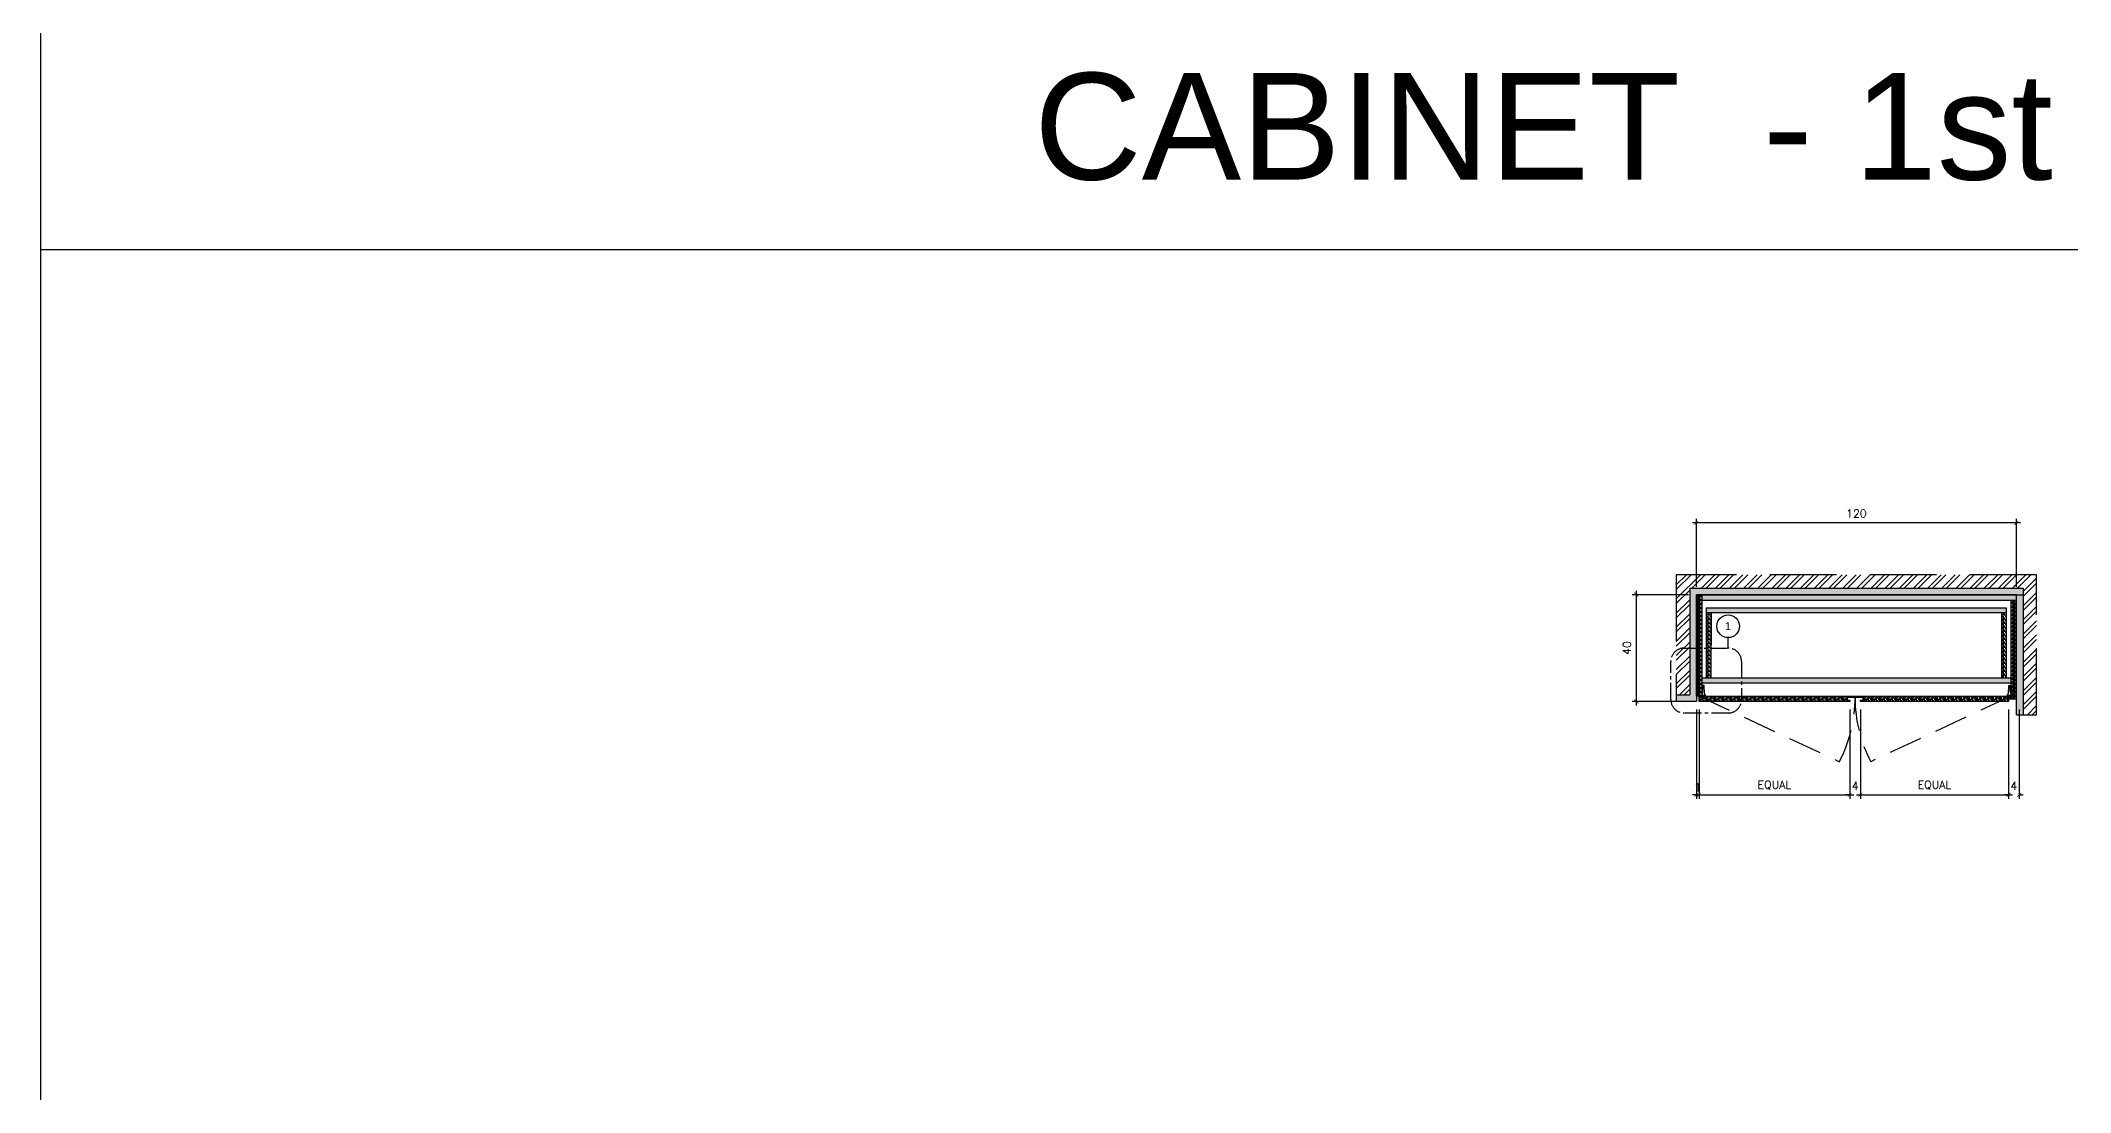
# Model space of a CAD drawing. Header units: centimetres. Extents: x -1287 to 4833, y -4090 to 0.
# Drawn here: x 2848 to 3609, y -2006 to -1612 of the extents above; entities that cross this region are included whole.
import ezdxf
from ezdxf.enums import TextEntityAlignment as Align

# ---------------------------------------------------------------- set-up
doc = ezdxf.new("R2010")
doc.units = ezdxf.units.CM
doc.header["$LTSCALE"] = 100
doc.header["$MEASUREMENT"] = 0
for name, pattern in [('CENTER', [2, 1.25, -0.25, 0.25, -0.25]), ('DASHDOT', [1, 0.5, -0.25, 0, -0.25]), ('HIDDEN', [0.375, 0.25, -0.125])]:
    doc.linetypes.add(name, pattern=pattern)
for name, color, linetype in [('CABINET', 4, 'Continuous'), ('DIM IN', 1, 'Continuous'), ('HATCH', 1, 'Continuous'), ('HIDDEN', 8, 'HIDDEN'), ('ID_TitleBlock-Text', 3, 'Continuous'), ('PLASTER', 8, 'Continuous'), ('SECTION LINE', 6, 'DASHDOT'), ('TEXT', 3, 'Continuous'), ('WALL-01', 7, 'Continuous'), ('WALL-03', 2, 'Continuous'), ('WALL-04', 1, 'Continuous')]:
    doc.layers.add(name, color=color, linetype=linetype)
doc.styles.add('ART', font='arial.ttf')
doc.styles.add('ROMANS', font='romans')
doc.dimstyles.new('AS-17-100', dxfattribs={"dimtxt": 10, "dimasz": 5, "dimexe": 10, "dimexo": 10, "dimgap": 6, "dimtad": 1, "dimtoh": 1, "dimdec": 0, "dimdsep": 46, "dimtxsty": 'ROMANS', "dimblk1": 'ARCHTICK', "dimblk2": 'ARCHTICK', "dimsah": 1, "dimcen": 25, "dimdle": 10, "dimclrd": 1, "dimclre": 1, "dimclrt": 2, "dimadec": 0, "dimazin": 0, "dimtfac": 1, "dimtdec": 0, "dimtofl": 0, "dimtmove": 2, "dimatfit": 3, "dimldrblk": 'ARCHTICK', "dimfxl": 1, "dimtolj": 1, "dimtzin": 0, "dimarcsym": 0})
pattern_1 = [(180, (2856.5475, 20), (2e-16, 1.5), [2.5, -0.5]), (180, (2857.0475, 20.5), (2e-16, 1.5), [1.5, -0.375, 0.75, -0.375]), (180, (2857.7975, 21), (2e-16, 1.5), [2.5, -0.5])]
pattern_2 = [(180, (2837.5475, 20), (2e-16, 1.5), [2.5, -0.5]), (180, (2838.0475, 20.5), (2e-16, 1.5), [1.5, -0.375, 0.75, -0.375]), (180, (2838.7975, 21), (2e-16, 1.5), [2.5, -0.5])]

# ---------------------------------------------------------------- blocks, each defined once
blk = doc.blocks.new('_ARCHTICK')
at = {"color": 0, "linetype": 'ByBlock', "const_width": 0.15}
blk.add_lwpolyline([(-0.5, -0.5), (0.5, 0.5)], dxfattribs=at)
blk = doc.blocks.new('*D241')
at = {"layer": 'Defpoints', "color": 0, "transparency": 16777216}
for p in [(3469.09, -1819.2), (3446.59, -1859.2), (3470.09, -1859.2)]:
    blk.add_point(p, dxfattribs=at)
at = {"layer": 'DIM IN', "color": 1, "lineweight": -2, "transparency": 16777216}
for p, q in [((3446.59, -1817.7), (3446.59, -1860.7)), ((3466.09, -1819.2), (3445.09, -1819.2)), ((3467.09, -1859.2), (3445.09, -1859.2))]:
    blk.add_line(p, q, dxfattribs=at)
at = {"layer": 'DIM IN', "color": 1, "lineweight": -2, "transparency": 16777216, "xscale": 1.5, "yscale": 1.5, "zscale": 1.5}
for p, rotation in [((3446.59, -1819.2), 90), ((3446.59, -1859.2), 270)]:
    blk.add_blockref('_ARCHTICK', p, dxfattribs=dict(at, rotation=rotation))
at = {"layer": 'DIM IN', "color": 2, "transparency": 16777216, "insert": (3443.09, -1839.2), "char_height": 3, "attachment_point": 5, "rotation": 90, "style": 'ROMANS'}
blk.add_mtext('\\A1;40', dxfattribs=at)
blk = doc.blocks.new('*D242')
at = {"layer": 'Defpoints', "color": 0, "transparency": 16777216}
for p in [(3469.09, -1859.2), (3470.09, -1859.2), (3470.09, -1894.2)]:
    blk.add_point(p, dxfattribs=at)
at = {"layer": 'DIM IN', "color": 1, "lineweight": -2, "transparency": 16777216}
for p, q in [((3469.09, -1862.2), (3469.09, -1895.7)), ((3470.09, -1862.2), (3470.09, -1895.7)), ((3469.09, -1894.2), (3467.59, -1894.2)), ((3470.09, -1894.2), (3471.59, -1894.2))]:
    blk.add_line(p, q, dxfattribs=at)
at = {"layer": 'DIM IN', "color": 1, "lineweight": -2, "transparency": 16777216, "xscale": 1.5, "yscale": 1.5, "zscale": 1.5}
blk.add_blockref('_ARCHTICK', (3469.09, -1894.2), dxfattribs=at)
at = {"layer": 'DIM IN', "color": 1, "lineweight": -2, "transparency": 16777216, "xscale": 1.5, "yscale": 1.5, "zscale": 1.5, "rotation": 180}
blk.add_blockref('_ARCHTICK', (3470.09, -1894.2), dxfattribs=at)
at = {"layer": 'DIM IN', "color": 2, "transparency": 16777216, "insert": (3469.59, -1891.47), "char_height": 3, "attachment_point": 5, "style": 'ROMANS'}
blk.add_mtext('\\A1;1', dxfattribs=at)
blk = doc.blocks.new('*D243')
at = {"layer": 'Defpoints', "color": 0, "transparency": 16777216}
for p in [(3470.09, -1859.2), (3526.59, -1859.2), (3526.59, -1894.2)]:
    blk.add_point(p, dxfattribs=at)
at = {"layer": 'DIM IN', "color": 1, "lineweight": -2, "transparency": 16777216}
for p, q in [((3470.09, -1862.2), (3470.09, -1895.7)), ((3526.59, -1862.2), (3526.59, -1895.7)), ((3468.59, -1894.2), (3528.09, -1894.2))]:
    blk.add_line(p, q, dxfattribs=at)
at = {"layer": 'DIM IN', "color": 1, "lineweight": -2, "transparency": 16777216, "xscale": 1.5, "yscale": 1.5, "zscale": 1.5, "rotation": 180}
blk.add_blockref('_ARCHTICK', (3470.09, -1894.2), dxfattribs=at)
at = {"layer": 'DIM IN', "color": 1, "lineweight": -2, "transparency": 16777216, "xscale": 1.5, "yscale": 1.5, "zscale": 1.5}
blk.add_blockref('_ARCHTICK', (3526.59, -1894.2), dxfattribs=at)
at = {"layer": 'DIM IN', "color": 2, "transparency": 16777216, "insert": (3498.34, -1890.56), "char_height": 3, "attachment_point": 5, "style": 'ROMANS'}
blk.add_mtext('\\A1;EQUAL', dxfattribs=at)
blk = doc.blocks.new('*D244')
at = {"layer": 'Defpoints', "color": 0, "transparency": 16777216}
for p in [(3526.59, -1859.2), (3530.59, -1859.2), (3530.59, -1894.2)]:
    blk.add_point(p, dxfattribs=at)
at = {"layer": 'DIM IN', "color": 1, "lineweight": -2, "transparency": 16777216}
for p, q in [((3526.59, -1862.2), (3526.59, -1895.7)), ((3530.59, -1862.2), (3530.59, -1895.7)), ((3526.59, -1894.2), (3525.09, -1894.2)), ((3530.59, -1894.2), (3532.09, -1894.2))]:
    blk.add_line(p, q, dxfattribs=at)
at = {"layer": 'DIM IN', "color": 1, "lineweight": -2, "transparency": 16777216, "xscale": 1.5, "yscale": 1.5, "zscale": 1.5}
blk.add_blockref('_ARCHTICK', (3526.59, -1894.2), dxfattribs=at)
at = {"layer": 'DIM IN', "color": 1, "lineweight": -2, "transparency": 16777216, "xscale": 1.5, "yscale": 1.5, "zscale": 1.5, "rotation": 180}
blk.add_blockref('_ARCHTICK', (3530.59, -1894.2), dxfattribs=at)
at = {"layer": 'DIM IN', "color": 2, "transparency": 16777216, "insert": (3528.59, -1890.84), "char_height": 3, "attachment_point": 5, "style": 'ROMANS'}
blk.add_mtext('\\A1;4', dxfattribs=at)
blk = doc.blocks.new('*D245')
at = {"layer": 'Defpoints', "color": 0, "transparency": 16777216}
for p in [(3530.59, -1859.2), (3586.09, -1859.2), (3586.09, -1894.2)]:
    blk.add_point(p, dxfattribs=at)
at = {"layer": 'DIM IN', "color": 1, "lineweight": -2, "transparency": 16777216}
for p, q in [((3530.59, -1862.2), (3530.59, -1895.7)), ((3586.09, -1862.2), (3586.09, -1895.7)), ((3529.09, -1894.2), (3587.59, -1894.2))]:
    blk.add_line(p, q, dxfattribs=at)
at = {"layer": 'DIM IN', "color": 1, "lineweight": -2, "transparency": 16777216, "xscale": 1.5, "yscale": 1.5, "zscale": 1.5, "rotation": 180}
blk.add_blockref('_ARCHTICK', (3530.59, -1894.2), dxfattribs=at)
at = {"layer": 'DIM IN', "color": 1, "lineweight": -2, "transparency": 16777216, "xscale": 1.5, "yscale": 1.5, "zscale": 1.5}
blk.add_blockref('_ARCHTICK', (3586.09, -1894.2), dxfattribs=at)
at = {"layer": 'DIM IN', "color": 2, "transparency": 16777216, "insert": (3558.34, -1890.56), "char_height": 3, "attachment_point": 5, "style": 'ROMANS'}
blk.add_mtext('\\A1;EQUAL', dxfattribs=at)
blk = doc.blocks.new('*D31')
at = {"layer": 'Defpoints', "color": 0, "transparency": 16777216}
for p in [(3586.09, -1859.2), (3590.09, -1859.2), (3590.09, -1894.2)]:
    blk.add_point(p, dxfattribs=at)
at = {"layer": 'DIM IN', "color": 1, "lineweight": -2, "transparency": 16777216}
for p, q in [((3586.09, -1862.2), (3586.09, -1895.7)), ((3590.09, -1862.2), (3590.09, -1895.7)), ((3586.09, -1894.2), (3584.59, -1894.2)), ((3590.09, -1894.2), (3591.59, -1894.2))]:
    blk.add_line(p, q, dxfattribs=at)
at = {"layer": 'DIM IN', "color": 1, "lineweight": -2, "transparency": 16777216, "xscale": 1.5, "yscale": 1.5, "zscale": 1.5}
blk.add_blockref('_ARCHTICK', (3586.09, -1894.2), dxfattribs=at)
at = {"layer": 'DIM IN', "color": 1, "lineweight": -2, "transparency": 16777216, "xscale": 1.5, "yscale": 1.5, "zscale": 1.5, "rotation": 180}
blk.add_blockref('_ARCHTICK', (3590.09, -1894.2), dxfattribs=at)
at = {"layer": 'DIM IN', "color": 2, "transparency": 16777216, "insert": (3588.09, -1890.84), "char_height": 3, "attachment_point": 5, "style": 'ROMANS'}
blk.add_mtext('\\A1;4', dxfattribs=at)
blk = doc.blocks.new('*U7')
at = {"layer": 'CABINET', "color": 8, "ltscale": 0.009}
blk.add_line((0.89, 0), (1.75, 0), dxfattribs=at)
for points in [[(0, 0), (1.59, 0), (1.59, -0.64), (0, -0.64)], [(0.54, 3.49), (0.45, 3.49), (0.45, 3.41), (0.19, 3.41), (0.19, 3.27), (0.4, 3.27), (0.42, 3.26), (0.44, 3.26), (0.45, 3.25), (0.47, 3.24), (0.48, 3.22), (0.49, 3.2), (0.49, 3.18), (0.49, 1.63), (0.49, 1.6), (0.48, 1.58), (0.47, 1.56), (0.46, 1.55), (0.44, 1.54), (0.43, 1.53), (0.41, 1.53), (0.4, 1.53), (0.4, 1.53), (0.19, 1.53), (0.19, 1.07), (0.32, 1.07), (0.32, 1.37), (0.32, 1.38), (0.32, 1.4), (0.33, 1.42), (0.34, 1.43), (0.35, 1.44), (0.37, 1.45), (0.39, 1.46), (0.42, 1.46), (0.46, 1.47), (0.48, 1.48), (0.5, 1.49), (0.52, 1.51), (0.53, 1.53), (0.54, 1.55), (0.54, 1.56), (0.54, 1.58), (0.54, 1.59)], [(0.49, 3.18), (0.49, 3.2), (0.48, 3.22), (0.47, 3.24), (0.45, 3.25), (0.44, 3.26), (0.43, 3.26), (0.42, 3.26), (0.41, 3.26), (0.4, 3.27), (0.4, 3.27), (0.19, 3.27), (0.19, 2.81), (0.35, 2.81), (0.36, 2.81), (0.38, 2.81), (0.39, 2.8), (0.4, 2.79), (0.41, 2.78), (0.42, 2.77), (0.43, 2.76), (0.44, 2.75), (0.44, 2.73), (0.44, 2.72), (0.44, 1.97), (0.44, 1.95), (0.44, 1.94), (0.43, 1.93), (0.42, 1.91), (0.41, 1.9), (0.4, 1.89), (0.39, 1.89), (0.38, 1.88), (0.36, 1.88), (0.35, 1.88), (0.19, 1.88), (0.19, 1.53), (0.4, 1.53), (0.41, 1.53), (0.42, 1.53), (0.43, 1.53), (0.44, 1.54), (0.46, 1.55), (0.47, 1.56), (0.48, 1.58), (0.49, 1.6), (0.49, 1.63)], [(0.44, 2.72), (0.44, 2.73), (0.44, 2.75), (0.43, 2.76), (0.42, 2.77), (0.41, 2.78), (0.4, 2.79), (0.39, 2.8), (0.38, 2.81), (0.36, 2.81), (0.35, 2.81), (0.19, 2.81), (0.19, 1.88), (0.35, 1.88), (0.36, 1.88), (0.38, 1.88), (0.39, 1.89), (0.4, 1.89), (0.41, 1.9), (0.42, 1.91), (0.43, 1.93), (0.44, 1.94), (0.44, 1.95), (0.44, 1.97)], [(1.08, 4), (0.64, 4), (0.63, 4), (0.62, 4), (0.61, 4), (0.59, 3.99), (0.58, 3.98), (0.56, 3.97), (0.55, 3.95), (0.55, 3.93), (0.54, 3.9), (0.54, 1.59), (0.54, 1.59), (0.54, 1.58), (0.54, 1.56), (0.54, 1.55), (0.53, 1.53), (0.52, 1.51), (0.5, 1.49), (0.48, 1.48), (0.46, 1.47), (0.42, 1.46), (0.39, 1.46), (0.37, 1.45), (0.35, 1.44), (0.34, 1.43), (0.33, 1.42), (0.33, 1.41), (0.32, 1.39), (0.32, 1.38), (0.32, 1.38), (0.32, 1.37), (0.32, 0.38), (0.32, 0.38), (0.32, 0.37), (0.32, 0.35), (0.33, 0.33), (0.33, 0.31), (0.34, 0.29), (0.35, 0.27), (0.37, 0.25), (0.39, 0.23), (0.42, 0.22), (0.66, 0.18), (0.95, 0.18), (0.96, 0.18), (1.55, 0.18), (1.55, 0.4), (1.54, 0.41), (1.54, 0.42), (1.54, 0.44), (1.53, 0.46), (1.52, 0.49), (1.5, 0.52), (1.48, 0.55), (1.46, 0.58), (1.43, 0.61), (1.4, 0.63), (1.4, 0.64), (1.38, 0.65), (1.37, 0.67), (1.34, 0.7), (1.32, 0.74), (1.29, 0.78), (1.27, 0.83), (1.25, 0.89), (1.24, 0.94), (1.23, 1)], [(0.54, 3.74), (0.48, 3.74), (0.47, 3.71), (0.46, 3.69), (0.45, 3.67), (0.43, 3.65), (0.42, 3.64), (0.4, 3.63), (0.39, 3.62), (0.37, 3.62), (0.37, 3.41), (0.45, 3.41), (0.45, 3.49), (0.54, 3.49)], [(1.73, 0.14), (1.72, 0.15), (1.71, 0.16), (1.7, 0.17), (1.69, 0.17), (1.68, 0.17), (1.67, 0.18), (0.96, 0.18), (0.95, 0.17), (0.94, 0.17), (0.93, 0.17), (0.92, 0.16), (0.91, 0.15), (0.9, 0.14), (0.9, 0.13), (0.89, 0.12), (0.89, 0.11), (0.89, 0.1), (0.89, 0), (1.75, 0), (1.75, 0.1), (1.75, 0.11), (1.74, 0.12), (1.74, 0.13)]]:
    blk.add_lwpolyline(points, close=True, dxfattribs=at)
blk = doc.blocks.new('*D258')
at = {"layer": 'Defpoints', "color": 0, "transparency": 16777216}
for p in [(3469.09, -1792.27), (3469.09, -1819.2), (3589.09, -1819.2)]:
    blk.add_point(p, dxfattribs=at)
at = {"layer": 'DIM IN', "color": 1, "lineweight": -2, "transparency": 16777216}
for p, q in [((3590.59, -1792.27), (3467.59, -1792.27)), ((3469.09, -1816.2), (3469.09, -1790.77)), ((3589.09, -1816.2), (3589.09, -1790.77))]:
    blk.add_line(p, q, dxfattribs=at)
at = {"layer": 'DIM IN', "color": 1, "lineweight": -2, "transparency": 16777216, "xscale": 1.5, "yscale": 1.5, "zscale": 1.5, "rotation": 180}
blk.add_blockref('_ARCHTICK', (3469.09, -1792.27), dxfattribs=at)
at = {"layer": 'DIM IN', "color": 1, "lineweight": -2, "transparency": 16777216, "xscale": 1.5, "yscale": 1.5, "zscale": 1.5}
blk.add_blockref('_ARCHTICK', (3589.09, -1792.27), dxfattribs=at)
at = {"layer": 'DIM IN', "color": 2, "transparency": 16777216, "insert": (3529.09, -1788.77), "char_height": 3, "attachment_point": 5, "style": 'ROMANS'}
blk.add_mtext('\\A1;120', dxfattribs=at)
blk = doc.blocks.new('*D60')
at = {"layer": 'Defpoints', "color": 0, "transparency": 16777216}
for p in [(3586.09, -1859.2), (3590.09, -1859.2), (3586.09, -1894.2)]:
    blk.add_point(p, dxfattribs=at)
at = {"layer": 'DIM IN', "color": 1, "lineweight": -2, "transparency": 16777216}
for p, q in [((3586.09, -1862.2), (3586.09, -1895.7)), ((3590.09, -1862.2), (3590.09, -1895.7)), ((3586.09, -1894.2), (3584.59, -1894.2)), ((3590.09, -1894.2), (3591.59, -1894.2))]:
    blk.add_line(p, q, dxfattribs=at)
at = {"layer": 'DIM IN', "color": 1, "lineweight": -2, "transparency": 16777216, "xscale": 1.5, "yscale": 1.5, "zscale": 1.5}
blk.add_blockref('_ARCHTICK', (3586.09, -1894.2), dxfattribs=at)
at = {"layer": 'DIM IN', "color": 1, "lineweight": -2, "transparency": 16777216, "xscale": 1.5, "yscale": 1.5, "zscale": 1.5, "rotation": 180}
blk.add_blockref('_ARCHTICK', (3590.09, -1894.2), dxfattribs=at)
at = {"layer": 'DIM IN', "color": 2, "transparency": 16777216, "insert": (3588.09, -1890.84), "char_height": 3, "attachment_point": 5, "style": 'ROMANS'}
blk.add_mtext('\\A1;4', dxfattribs=at)

msp = doc.modelspace()

# ---------------------------------------------------------------- hatches: boundary and pattern name
at = {"layer": 'HATCH'}
h = msp.add_hatch(dxfattribs=at)
h.set_pattern_fill('ANSI32', color=256, scale=10)
h.set_pattern_definition([(45, (2857.5475, 20), (-2.6516504, 2.6516504), []), (45, (2859.3153, 20), (-2.6516504, 2.6516504), [])])
h.paths.add_polyline_path([(3596.59, -1811.7), (3461.59, -1811.7), (3461.59, -1856.7), (3466.59, -1856.7), (3466.59, -1816.7), (3591.59, -1816.7), (3591.59, -1864.2), (3596.59, -1864.2)])
h = msp.add_hatch(dxfattribs=at)
h.set_pattern_fill('AR-SAND', color=256, scale=0.5)
h.set_pattern_definition([(37.5, (2857.5475, 20), (-0.03149668, 0.96341188), [0, -0.76, 0, -0.85, 0, -0.8125]), (7.5, (2857.5475, 20), (0.88488835, 1.411073), [0, -0.41, 0, -0.685, 0, -0.2625]), (327.5, (2856.9325, 20), (1.55707093, 0.00282953), [0, -0.25, 0, -0.9, 0, -1.175]), (317.5, (2856.9325, 20), (1.5030633, 0.4388378), [0, -0.125, 0, -0.59, 0, -0.675])])
h.paths.add_polyline_path([(3591.59, -1816.7), (3466.59, -1816.7), (3466.59, -1856.7), (3461.59, -1856.7), (3461.59, -1859.2), (3469.09, -1859.2), (3469.09, -1819.2), (3589.09, -1819.2), (3589.09, -1864.2), (3591.59, -1864.2)])
h = msp.add_hatch(dxfattribs=at)
h.set_pattern_fill('GOST_WOOD', color=256, scale=0.25, angle=90)
h.set_pattern_definition(pattern_2)
h.paths.add_polyline_path([(3471.09, -1819.2), (3469.09, -1819.2), (3469.09, -1857.2), (3471.09, -1857.2)])
h = msp.add_hatch(dxfattribs=at)
h.set_pattern_fill('GOST_WOOD', color=256, scale=0.25, angle=90)
h.set_pattern_definition([(180, (2857.5475, 0), (2e-16, 1.5), [2.5, -0.5]), (180, (2858.0475, 0.5), (2e-16, 1.5), [1.5, -0.375, 0.75, -0.375]), (180, (2858.7975, 1), (2e-16, 1.5), [2.5, -0.5])])
h.paths.add_polyline_path([(3589.09, -1819.2), (3471.09, -1819.2), (3471.09, -1821.2), (3589.09, -1821.2)])
h = msp.add_hatch(dxfattribs=at)
h.set_pattern_fill('GOST_WOOD', color=256, scale=0.25, angle=90)
h.set_pattern_definition([(180, (3367.4554, -1676.943), (2e-16, 1.5), [2.5, -0.5]), (180, (3367.9554, -1676.443), (2e-16, 1.5), [1.5, -0.375, 0.75, -0.375]), (180, (3368.7054, -1675.943), (2e-16, 1.5), [2.5, -0.5])])
h.paths.add_polyline_path([(3472.79, -1826), (3474.59, -1826), (3474.54, -1850.4), (3472.74, -1850.4)])
h = msp.add_hatch(dxfattribs=at)
h.set_pattern_fill('GOST_WOOD', color=256, scale=0.25, angle=90)
h.set_pattern_definition([(180, (3387.4554, -1696.943), (2e-16, 1.5), [2.5, -0.5]), (180, (3387.9554, -1696.443), (2e-16, 1.5), [1.5, -0.375, 0.75, -0.375]), (180, (3388.7054, -1695.943), (2e-16, 1.5), [2.5, -0.5])])
h.paths.add_polyline_path([(3472.79, -1824.18), (3585.39, -1824.21), (3585.39, -1826.01), (3472.79, -1825.98)])
h = msp.add_hatch(dxfattribs=at)
h.set_pattern_fill('GOST_WOOD', color=256, scale=0.25, angle=90)
h.set_pattern_definition([(180, (3445.1554, -1676.943), (2e-16, 1.5), [2.5, -0.5]), (180, (3445.6554, -1676.443), (2e-16, 1.5), [1.5, -0.375, 0.75, -0.375]), (180, (3446.4054, -1675.943), (2e-16, 1.5), [2.5, -0.5])])
h.paths.add_polyline_path([(3583.59, -1826), (3585.39, -1826), (3585.34, -1850.4), (3583.54, -1850.4)])
h = msp.add_hatch(dxfattribs=at)
h.set_pattern_fill('GOST_WOOD', color=256, scale=0.25, angle=90)
h.set_pattern_definition(pattern_1)
h.paths.add_polyline_path([(3589.09, -1821.2), (3587.09, -1821.2), (3587.09, -1857.2), (3589.09, -1857.2)])
h = msp.add_hatch(dxfattribs=at)
h.set_pattern_fill('GOST_WOOD', color=256, scale=0.25, angle=90)
h.set_pattern_definition([(180, (3377.4554, -1676.143), (2e-16, 1.5), [2.5, -0.5]), (180, (3377.9554, -1675.643), (2e-16, 1.5), [1.5, -0.375, 0.75, -0.375]), (180, (3378.7054, -1675.143), (2e-16, 1.5), [2.5, -0.5])])
h.paths.add_polyline_path([(3471.09, -1850.4), (3587.09, -1850.4), (3587.09, -1852.2), (3471.09, -1852.2)])
h = msp.add_hatch(dxfattribs=at)
h.set_pattern_fill('GOST_WOOD', color=256, scale=0.25, angle=90)
h.set_pattern_definition(pattern_2)
h.paths.add_polyline_path([(3525.59, -1857.7), (3528.59, -1857.7), (3528.59, -1857.2), (3470.09, -1857.2), (3470.09, -1859.2), (3526.59, -1859.2), (3526.59, -1858.7), (3525.59, -1858.7)])
h = msp.add_hatch(dxfattribs=at)
h.set_pattern_fill('GOST_WOOD', color=256, scale=0.25, angle=90)
h.set_pattern_definition([(180, (2857.5475, 20), (2e-16, 1.5), [2.5, -0.5]), (180, (2858.0475, 20.5), (2e-16, 1.5), [1.5, -0.375, 0.75, -0.375]), (180, (2858.7975, 21), (2e-16, 1.5), [2.5, -0.5])])
h.paths.add_polyline_path([(3586.09, -1857.2), (3528.59, -1857.2), (3528.59, -1857.7), (3531.59, -1857.7), (3531.59, -1858.7), (3530.59, -1858.7), (3530.59, -1859.2), (3586.09, -1859.2)])
h = msp.add_hatch(dxfattribs=at)
h.set_pattern_fill('GOST_WOOD', color=256, scale=0.25, angle=90)
h.set_pattern_definition(pattern_1)
h.paths.add_polyline_path([(3589.09, -1857.2), (3586.09, -1857.2), (3586.09, -1858.2), (3589.09, -1858.2)])

# ---------------------------------------------------------------- linework, layer by layer
at = {"layer": 'CABINET', "color": 1}
for p, q in [((3472.79, -1824.2), (3472.74, -1850.4)), ((3585.39, -1824.2), (3472.79, -1824.2)), ((3585.39, -1826), (3472.79, -1826)), ((3474.59, -1826), (3474.54, -1850.4)), ((3583.54, -1850.4), (3583.59, -1826)), ((3585.34, -1850.4), (3585.39, -1824.2)), ((3471.09, -1850.4), (3587.09, -1850.4)), ((3471.09, -1852.2), (3587.09, -1852.2))]:
    msp.add_line(p, q, dxfattribs=at)
at = {"layer": 'HIDDEN', "linetype": 'HIDDEN', "ltscale": 0.5}
for p, q in [((3470.09, -1857.2), (3522.71, -1881.81)), ((3587.09, -1857.2), (3534.48, -1881.81))]:
    msp.add_line(p, q, dxfattribs=at)
for centre, start, end in [((3476.29, -1857.7), 332.55923, 0), ((3580.9, -1857.7), 180, 207.44077)]:
    msp.add_arc(centre, 52.31, start, end, dxfattribs=at)
at = {"layer": 'ID_TitleBlock-Text'}
msp.add_line((4317.84, -1690), (2848.46, -1690), dxfattribs=at)
msp.add_lwpolyline([(2848.46, -2400), (4317.84, -2400), (4317.84, -1600), (2848.46, -1600)], close=True, dxfattribs=at)
at = {"layer": 'PLASTER'}
msp.add_lwpolyline([(3589.09, -1864.2), (3589.09, -1819.2), (3469.09, -1819.2), (3469.09, -1859.2), (3461.59, -1859.2)], dxfattribs=at)
at = {"layer": 'SECTION LINE', "color": 1, "linetype": 'HIDDEN'}
msp.add_lwpolyline([(3589.09, -1864.2), (3596.59, -1864.2), (3596.59, -1811.7), (3461.59, -1811.7), (3461.59, -1859.2)], dxfattribs=at)
at = {"layer": 'SECTION LINE', "color": 1, "ltscale": 0.25}
msp.add_lwpolyline([(3481, -1839.22), (3481, -1835.3)], dxfattribs=at)
at = {"layer": 'SECTION LINE', "color": 2, "linetype": 'Continuous'}
msp.add_circle((3481, -1831.05), 4.25, dxfattribs=at)
at = {"layer": 'WALL-01'}
for p, q in [((3466.59, -1816.7), (3591.59, -1816.7)), ((3466.59, -1816.7), (3466.59, -1856.7)), ((3591.59, -1816.7), (3591.59, -1864.2)), ((3461.59, -1856.7), (3466.59, -1856.7))]:
    msp.add_line(p, q, dxfattribs=at)
at = {"layer": 'WALL-03', "linetype": 'CENTER', "ltscale": 0.05}
msp.add_lwpolyline([(3464.54, -1839.22), (3481, -1839.22, -0.414214), (3486, -1844.22), (3486, -1858.55, -0.414214), (3481, -1863.55), (3464.54, -1863.55, -0.414214), (3459.54, -1858.55), (3459.54, -1844.22, -0.414214)], format="xyb", close=True, dxfattribs=at)
at = {"layer": 'WALL-04'}
for p, q in [((3469.09, -1819.2), (3591.59, -1819.2)), ((3471.09, -1821.2), (3589.09, -1821.2)), ((3587.09, -1857.2), (3587.09, -1821.2)), ((3587.09, -1821.2), (3587.09, -1821.2)), ((3589.09, -1857.2), (3589.09, -1821.2))]:
    msp.add_line(p, q, dxfattribs=at)
msp.add_lwpolyline([(3471.09, -1819.2), (3471.09, -1857.2), (3469.09, -1857.2), (3469.09, -1819.2)], dxfattribs=at)
for points in [[(3470.09, -1859.2), (3470.09, -1857.2), (3528.59, -1857.2), (3528.59, -1857.7), (3525.59, -1857.7), (3525.59, -1858.7), (3526.59, -1858.7), (3526.59, -1859.2)], [(3586.09, -1857.2), (3586.09, -1859.2), (3530.59, -1859.2), (3530.59, -1858.7), (3531.59, -1858.7), (3531.59, -1857.7), (3528.59, -1857.7), (3528.59, -1857.2)], [(3586.09, -1858.2), (3589.09, -1858.2), (3589.09, -1857.2), (3586.09, -1857.2)]]:
    msp.add_lwpolyline(points, close=True, dxfattribs=at)

# ---------------------------------------------------------------- block references
at = {"layer": 'CABINET'}
msp.add_blockref('*U7', (3470.9, -1857.2), dxfattribs=at)
at = {"layer": 'CABINET', "xscale": -1}
msp.add_blockref('*U7', (3587.28, -1857.2), dxfattribs=at)

# ---------------------------------------------------------------- texts
at = {"layer": 'SECTION LINE', "color": 2, "style": 'ART'}
msp.add_text('1', height=2.95, dxfattribs=at).set_placement((3481, -1830.98), align=Align.MIDDLE_CENTER)
at = {"layer": 'TEXT', "style": 'ART'}
msp.add_text('CABINET  - 1st FLOOR', height=40, dxfattribs=at).set_placement((3220.86, -1663.63, 0))

# ---------------------------------------------------------------- dimensions: what is measured, and where the dimension line sits
at = {"layer": 'DIM IN', "color": 1}
dim = msp.add_linear_dim(base=(3469.09, -1792.27), p1=(3589.09, -1819.2), p2=(3469.09, -1819.2), dimstyle='AS-17-100', override={"dimtxt": 3, "dimasz": 1.5, "dimexe": 1.5, "dimexo": 3, "dimgap": 2, "dimdec": 1, "dimdle": 1.5}, dxfattribs=at)
dim.commit()
dim.dimension.update_dxf_attribs({"geometry": '*D258', "text_midpoint": (3529.09, -1788.77)})
at = {"layer": 'DIM IN'}
dim = msp.add_linear_dim(base=(3446.59, -1859.2), p1=(3469.09, -1819.2), p2=(3470.09, -1859.2), angle=90, dimstyle='AS-17-100', override={"dimtxt": 3, "dimasz": 1.5, "dimexe": 1.5, "dimexo": 3, "dimgap": 2, "dimdec": 1, "dimdle": 1.5}, dxfattribs=at)
dim.commit()
dim.dimension.update_dxf_attribs({"geometry": '*D241', "text_midpoint": (3443.09, -1839.2)})
for base, p1, p2, picture, middle in [((3470.09, -1894.2), (3469.09, -1859.2), (3470.09, -1859.2), '*D242', (3469.59, -1891.47)), ((3530.59, -1894.2), (3526.59, -1859.2), (3530.59, -1859.2), '*D244', (3528.59, -1890.84)), ((3590.09, -1894.2), (3586.09, -1859.2), (3590.09, -1859.2), '*D31', (3588.09, -1890.84))]:
    dim = msp.add_linear_dim(base=base, p1=p1, p2=p2, dimstyle='AS-17-100', override={"dimtxt": 3, "dimasz": 1.5, "dimexe": 1.5, "dimexo": 3, "dimgap": 2, "dimdec": 1, "dimdle": 1.5}, dxfattribs=at)
    dim.commit()
    dim.dimension.update_dxf_attribs({"geometry": picture, "text_midpoint": middle, "dimtype": 160})
for base, p1, p2, picture, middle in [((3526.59, -1894.2), (3470.09, -1859.2), (3526.59, -1859.2), '*D243', (3498.34, -1890.56)), ((3586.09, -1894.2), (3530.59, -1859.2), (3586.09, -1859.2), '*D245', (3558.34, -1890.56))]:
    dim = msp.add_linear_dim(base=base, p1=p1, p2=p2, text='EQUAL', dimstyle='AS-17-100', override={"dimtxt": 3, "dimasz": 1.5, "dimexe": 1.5, "dimexo": 3, "dimgap": 2, "dimdec": 1, "dimdle": 1.5}, dxfattribs=at)
    dim.commit()
    dim.dimension.update_dxf_attribs({"geometry": picture, "text_midpoint": middle})
dim = msp.add_linear_dim(base=(3586.09, -1894.2), p1=(3590.09, -1859.2), p2=(3586.09, -1859.2), angle=180, dimstyle='AS-17-100', override={"dimtxt": 3, "dimasz": 1.5, "dimexe": 1.5, "dimexo": 3, "dimgap": 2, "dimdec": 1, "dimdle": 1.5}, dxfattribs=at)
dim.commit()
dim.dimension.update_dxf_attribs({"geometry": '*D60', "text_midpoint": (3588.09, -1890.84), "dimtype": 160})

doc.saveas('drawing.dxf')
